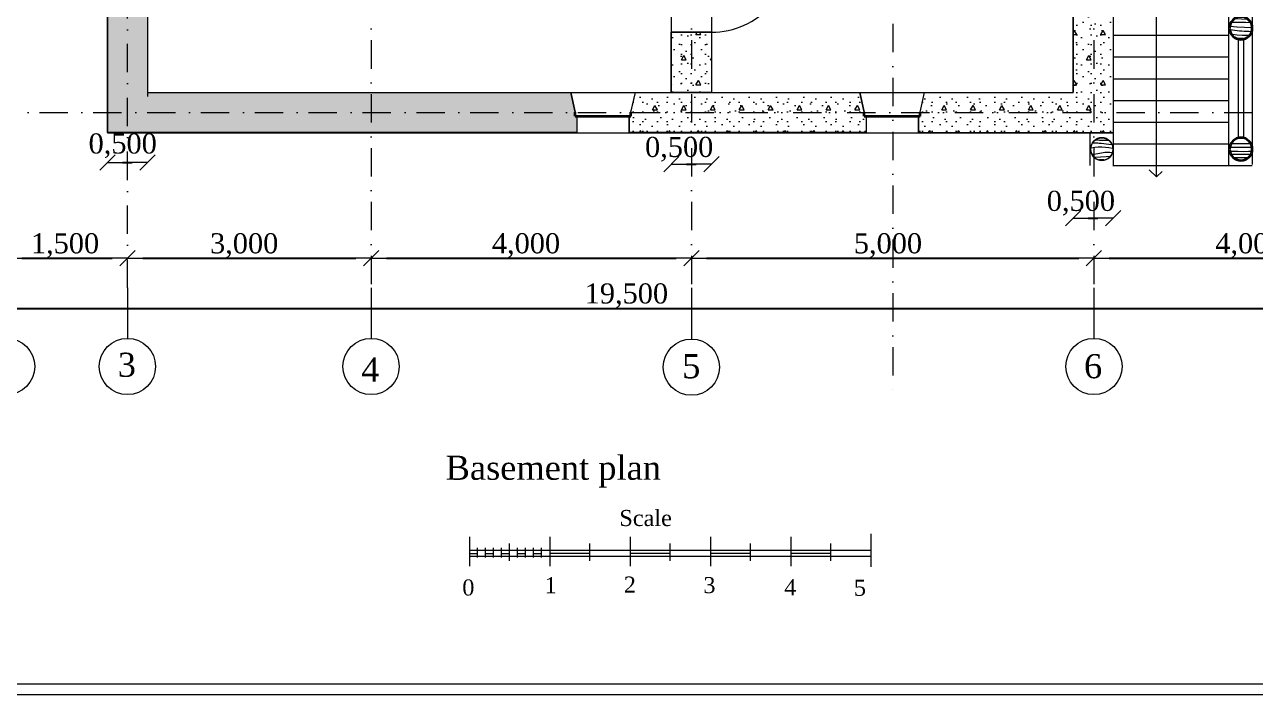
# Model space of a CAD drawing. Header units: millimetres. Extents: x 2399 to 111977, y 1313 to 59551.
# Drawn here: x 42442 to 57763, y 1313 to 9646 of the extents above; entities that cross this region are included whole.
import ezdxf

# ---------------------------------------------------------------- set-up
doc = ezdxf.new("R2010")
doc.units = ezdxf.units.MM
doc.linetypes.add('Штрихпунктирная', pattern=[670.277762, 352.777767, -176.388884, 0, -141.111112])
doc.layers.add('2D-чертеж - Общий', color=7, linetype='Continuous')
doc.layers.add('dim', color=7, linetype='Continuous')
for name, color, linetype, lineweight in [('base', 255, 'Continuous', 0), ('Basement level', 252, 'Continuous', 13), ('detail1', 7, 'Continuous', 35), ('main line', 7, 'Continuous', 13), ('scale', 7, 'Continuous', 13)]:
    doc.layers.add(name, color=color, linetype=linetype, lineweight=lineweight)
doc.styles.add('СГЕНЕРИР_СТИЛЬ_1', font='georgia.ttf')
doc.dimstyles.new('СГЕНЕРИР_СТИЛЬ__11', dxfattribs={"dimtxt": 250, "dimasz": 190, "dimexe": 0.18, "dimexo": 0.0625, "dimgap": 0.09, "dimtad": 1, "dimtih": 1, "dimtoh": 1, "dimdec": 3, "dimlfac": 0.001, "dimzin": 0, "dimdsep": 46, "dimtxsty": 'СГЕНЕРИР_СТИЛЬ_1', "dimblk": 'ARROWHEAD_6', "dimblk1": 'ARROWHEAD_6', "dimblk2": 'ARROWHEAD_6', "dimcen": 0.09, "dimse1": 1, "dimse2": 1, "dimclrd": 7, "dimclre": 7, "dimclrt": 7, "dimadec": 0, "dimazin": 0, "dimtfac": 1, "dimtdec": 4, "dimtmove": 0, "dimatfit": 3, "dimfxl": 1, "dimtolj": 1, "dimtzin": 0, "dimarcsym": 0})
doc.dimstyles.new('СГЕНЕРИР_СТИЛЬ__13', dxfattribs={"dimtxt": 250, "dimasz": 190, "dimexe": 0.18, "dimexo": 0.0625, "dimgap": 0.09, "dimtad": 1, "dimtih": 1, "dimtoh": 1, "dimdec": 3, "dimlfac": 0.001, "dimzin": 0, "dimdsep": 46, "dimtxsty": 'СГЕНЕРИР_СТИЛЬ_1', "dimblk": 'ARROWHEAD_6', "dimblk1": 'ARROWHEAD_6', "dimblk2": 'ARROWHEAD_6', "dimcen": 0.09, "dimse1": 1, "dimse2": 1, "dimclrd": 7, "dimclre": 7, "dimclrt": 7, "dimadec": 0, "dimazin": 0, "dimtfac": 1, "dimtdec": 4, "dimtmove": 2, "dimatfit": 3, "dimfxl": 1, "dimtolj": 1, "dimtzin": 0, "dimarcsym": 0})
pattern_1 = [(0, (2018.2, 28539.4), (0, 623.538), [60, -300]), (0, (2198.2, 28851.2), (0, 623.538), [60, -300]), (60, (2018.2, 28539.4), (-540, 311.769), [60, -300]), (60, (2378.2, 28539.4), (-540, 311.769), [60, -300]), (120, (2078.2, 28539.4), (540, 311.769), [60, -300]), (120, (2438.2, 28539.4), (540, 311.769), [60, -300]), (0, (2018.21, 28599.4), (0, 120), [0, -120, 0, -180]), (45, (2078.21, 28599.4), (-84.85282, 84.85282), [0, -90, 0, -150])]

# ---------------------------------------------------------------- blocks, each defined once
blk = doc.blocks.new('*X67')
at = {"layer": 'Basement level', "color": 252, "linetype": 'Continuous', "lineweight": 13}
for p, q in [((53730, -20367), (53717, -20366)), ((53744, -20367), (53730, -20367)), ((53758, -20368), (53744, -20367)), ((53761, -20333), (53750, -20333)), ((53772, -20369), (53758, -20368)), ((53803, -20334), (53761, -20333)), ((53785, -20370), (53772, -20369)), ((53799, -20371), (53785, -20370)), ((53813, -20372), (53799, -20371)), ((53845, -20334), (53803, -20334)), ((53826, -20374), (53813, -20372)), ((53840, -20303), (53824, -20304)), ((53921, -20385), (53826, -20374)), ((53887, -20335), (53845, -20334)), ((53919, -20335), (53887, -20335)), ((53700, -20429), (53696, -20430)), ((53744, -20423), (53700, -20429)), ((53729, -20508), (53711, -20509)), ((53785, -20502), (53729, -20508)), ((53788, -20419), (53744, -20423)), ((53806, -20496), (53785, -20502)), ((53832, -20418), (53788, -20419)), ((53827, -20491), (53806, -20496)), ((53848, -20487), (53827, -20491)), ((53877, -20421), (53832, -20418)), ((53869, -20485), (53848, -20487)), ((53891, -20484), (53869, -20485)), ((53921, -20426), (53877, -20421)), ((53912, -20484), (53891, -20484)), ((53934, -20485), (53912, -20484)), ((53960, -20388), (53921, -20385)), ((53964, -20434), (53921, -20426)), ((53955, -20487), (53934, -20485)), ((53962, -20488), (53955, -20487)), ((53972, -20434), (53964, -20434)), ((53747, -20546), (53746, -20546)), ((53816, -20542), (53747, -20546)), ((53844, -20575), (53805, -20575)), ((53886, -20537), (53816, -20542)), ((53860, -20575), (53844, -20575)), ((53934, -20534), (53886, -20537))]:
    blk.add_line(p, q, dxfattribs=at)
blk = doc.blocks.new('Штриховка_34', base_point=(0, 2500))
at = {"layer": 'base', "color": 255, "linetype": 'Continuous', "lineweight": 0}
for start, end in [(0, 180), (180, 0)]:
    blk.add_arc((53834, -20442), 141, start, end, dxfattribs=at)
at = {"layer": 'Basement level', "color": 252, "linetype": 'Continuous', "lineweight": 13}
blk.add_blockref('*X67', (0, 0), dxfattribs=at)
blk = doc.blocks.new('*X69')
at = {"layer": 'Basement level', "color": 252, "linetype": 'Continuous', "lineweight": 13}
for p, q in [((55451, -20375), (55442, -20374)), ((55546, -20376), (55451, -20375)), ((55600, -20311), (55532, -20310)), ((55642, -20376), (55546, -20376)), ((55687, -20375), (55642, -20376)), ((55439, -20422), (55430, -20422)), ((55462, -20473), (55432, -20472)), ((55487, -20424), (55439, -20422)), ((55504, -20510), (55443, -20510)), ((55528, -20474), (55462, -20473)), ((55535, -20424), (55487, -20424)), ((55580, -20510), (55504, -20510)), ((55594, -20475), (55528, -20474)), ((55584, -20424), (55535, -20424)), ((55656, -20509), (55580, -20510)), ((55632, -20424), (55584, -20424)), ((55660, -20474), (55594, -20475)), ((55680, -20422), (55632, -20424)), ((55688, -20508), (55656, -20509)), ((55697, -20474), (55660, -20474)), ((55700, -20421), (55680, -20422)), ((55486, -20550), (55481, -20550)), ((55564, -20551), (55486, -20550)), ((55643, -20551), (55564, -20551)), ((55647, -20551), (55643, -20551))]:
    blk.add_line(p, q, dxfattribs=at)
blk = doc.blocks.new('Штриховка_35', base_point=(0, 2500))
at = {"layer": 'detail1', "color": 7, "linetype": 'Continuous', "lineweight": 35}
for start, end in [(0, 180), (180, 0)]:
    blk.add_arc((55565, -20442), 141, start, end, dxfattribs=at)
at = {"layer": 'Basement level', "color": 252, "linetype": 'Continuous', "lineweight": 13}
blk.add_blockref('*X69', (0, 0), dxfattribs=at)
blk = doc.blocks.new('*X73')
at = {"layer": 'Basement level', "color": 252, "linetype": 'Continuous', "lineweight": 13}
for p, q in [((55495, -18823), (55485, -18823)), ((55571, -18826), (55495, -18823)), ((55648, -18828), (55571, -18826)), ((55649, -18828), (55648, -18828)), ((55514, -18924), (55430, -18916)), ((55461, -18964), (55431, -18959)), ((55467, -18867), (55443, -18866)), ((55490, -18967), (55461, -18964)), ((55546, -18867), (55467, -18867)), ((55519, -18970), (55490, -18967)), ((55609, -18930), (55514, -18924)), ((55548, -18973), (55519, -18970)), ((55625, -18868), (55546, -18867)), ((55577, -18975), (55548, -18973)), ((55606, -18977), (55577, -18975)), ((55635, -18979), (55606, -18977)), ((55705, -18934), (55609, -18930)), ((55687, -18869), (55625, -18868)), ((55664, -18980), (55635, -18979)), ((55693, -18981), (55664, -18980)), ((55693, -18981), (55693, -18981)), ((55705, -18934), (55705, -18934)), ((55518, -19023), (55455, -19018)), ((55584, -19027), (55518, -19023)), ((55529, -19066), (55525, -19066)), ((55597, -19068), (55529, -19066)), ((55650, -19030), (55584, -19027)), ((55662, -19030), (55650, -19030))]:
    blk.add_line(p, q, dxfattribs=at)
blk = doc.blocks.new('Штриховка_37', base_point=(0, 2500))
at = {"layer": 'detail1', "color": 7, "linetype": 'Continuous', "lineweight": 35}
for start, end in [(0, 180), (180, 0)]:
    blk.add_arc((55565, -18936), 141, start, end, dxfattribs=at)
at = {"layer": 'Basement level', "color": 252, "linetype": 'Continuous', "lineweight": 13}
blk.add_blockref('*X73', (0, 0), dxfattribs=at)
blk = doc.blocks.new('Линия_58', base_point=(53735, -22167))
at = {"layer": 'main line', "color": 7, "linetype": 'Continuous', "lineweight": 13}
blk.add_line((53735, -22167), (53735, -22797), dxfattribs=at)
blk.add_circle((53735, -23147), 350, dxfattribs=at)
blk = doc.blocks.new('Линия_59', base_point=(48724, -22167))
at = {"layer": 'main line', "color": 7, "linetype": 'Continuous', "lineweight": 13}
blk.add_line((48724, -22167), (48724, -22805), dxfattribs=at)
blk.add_circle((48724, -23155), 350, dxfattribs=at)
blk = doc.blocks.new('Линия_60', base_point=(44737, -22167))
at = {"layer": 'main line', "color": 7, "linetype": 'Continuous', "lineweight": 13}
blk.add_line((44737, -22167), (44737, -22797), dxfattribs=at)
blk.add_circle((44737, -23147), 350, dxfattribs=at)
blk = doc.blocks.new('Линия_61', base_point=(41704, -22167))
at = {"layer": 'main line', "color": 7, "linetype": 'Continuous', "lineweight": 13}
blk.add_line((41704, -22167), (41704, -22797), dxfattribs=at)
blk.add_circle((41704, -23147), 350, dxfattribs=at)
blk = doc.blocks.new('Линия_62', base_point=(40200, -22167))
at = {"layer": 'main line', "color": 7, "linetype": 'Continuous', "lineweight": 13}
blk.add_line((40200, -22167), (40200, -22797), dxfattribs=at)
blk.add_circle((40200, -23147), 350, dxfattribs=at)
blk = doc.blocks.new('ARROWHEAD_6')
at = {"color": 0, "linetype": 'Continuous', "lineweight": 0}
for p, q in [((0, 0), (-1, 0)), ((-0.5, -0.5), (0.5, 0.5))]:
    blk.add_line(p, q, dxfattribs=at)
blk = doc.blocks.new('*D469')
at = {"layer": 'Defpoints', "color": 0, "linetype": 'Continuous', "transparency": 16777216}
for p in [(55493, 8492), (55992, 8522), (55992, 7238)]:
    blk.add_point(p, dxfattribs=at)
at = {"layer": 'dim', "color": 7, "linetype": 'Continuous', "lineweight": -2, "transparency": 16777216}
blk.add_line((55683, 7238), (55802, 7238), dxfattribs=at)
at = {"layer": 'dim', "color": 7, "linetype": 'Continuous', "lineweight": -2, "transparency": 16777216, "xscale": 190, "yscale": 190, "zscale": 190, "rotation": 180}
blk.add_blockref('ARROWHEAD_6', (55493, 7238), dxfattribs=at)
at = {"layer": 'dim', "color": 7, "linetype": 'Continuous', "lineweight": -2, "transparency": 16777216, "xscale": 190, "yscale": 190, "zscale": 190}
blk.add_blockref('ARROWHEAD_6', (55992, 7238), dxfattribs=at)
at = {"layer": 'dim', "color": 7, "linetype": 'Continuous', "lineweight": 13, "transparency": 16777216, "insert": (55591, 7424), "char_height": 250, "attachment_point": 5, "style": 'СГЕНЕРИР_СТИЛЬ_1'}
blk.add_mtext('\\A1;0,500', dxfattribs=at)
blk = doc.blocks.new('*D470')
at = {"layer": 'Defpoints', "color": 0, "linetype": 'Continuous', "transparency": 16777216}
for p in [(50492, 9104), (50992, 9177), (50992, 7910)]:
    blk.add_point(p, dxfattribs=at)
at = {"layer": 'dim', "color": 7, "linetype": 'Continuous', "lineweight": -2, "transparency": 16777216}
blk.add_line((50682, 7910), (50802, 7910), dxfattribs=at)
at = {"layer": 'dim', "color": 7, "linetype": 'Continuous', "lineweight": -2, "transparency": 16777216, "xscale": 190, "yscale": 190, "zscale": 190, "rotation": 180}
blk.add_blockref('ARROWHEAD_6', (50492, 7910), dxfattribs=at)
at = {"layer": 'dim', "color": 7, "linetype": 'Continuous', "lineweight": -2, "transparency": 16777216, "xscale": 190, "yscale": 190, "zscale": 190}
blk.add_blockref('ARROWHEAD_6', (50992, 7910), dxfattribs=at)
at = {"layer": 'dim', "color": 7, "linetype": 'Continuous', "lineweight": 13, "transparency": 16777216, "insert": (50590, 8095), "char_height": 250, "attachment_point": 5, "style": 'СГЕНЕРИР_СТИЛЬ_1'}
blk.add_mtext('\\A1;0,500', dxfattribs=at)
blk = doc.blocks.new('*D471')
at = {"layer": 'Defpoints', "color": 0, "linetype": 'Continuous', "transparency": 16777216}
for p in [(43472, 9384), (43971, 9455), (43971, 7930)]:
    blk.add_point(p, dxfattribs=at)
at = {"layer": 'dim', "color": 7, "linetype": 'Continuous', "lineweight": -2, "transparency": 16777216}
blk.add_line((43662, 7930), (43781, 7930), dxfattribs=at)
at = {"layer": 'dim', "color": 7, "linetype": 'Continuous', "lineweight": -2, "transparency": 16777216, "xscale": 190, "yscale": 190, "zscale": 190, "rotation": 180}
blk.add_blockref('ARROWHEAD_6', (43472, 7930), dxfattribs=at)
at = {"layer": 'dim', "color": 7, "linetype": 'Continuous', "lineweight": -2, "transparency": 16777216, "xscale": 190, "yscale": 190, "zscale": 190}
blk.add_blockref('ARROWHEAD_6', (43971, 7930), dxfattribs=at)
at = {"layer": 'dim', "color": 7, "linetype": 'Continuous', "lineweight": 13, "transparency": 16777216, "insert": (43663, 8138), "char_height": 250, "attachment_point": 5, "style": 'СГЕНЕРИР_СТИЛЬ_1'}
blk.add_mtext('\\A1;0,500', dxfattribs=at)
blk = doc.blocks.new('*D473')
at = {"layer": 'Defpoints', "color": 0, "linetype": 'Continuous', "transparency": 16777216}
for p in [(43722, 7206), (42218, 7067), (43722, 6739)]:
    blk.add_point(p, dxfattribs=at)
at = {"layer": 'dim', "color": 7, "linetype": 'Continuous', "lineweight": -2, "transparency": 16777216}
blk.add_line((42408, 6739), (43532, 6739), dxfattribs=at)
at = {"layer": 'dim', "color": 7, "linetype": 'Continuous', "lineweight": -2, "transparency": 16777216, "xscale": 190, "yscale": 190, "zscale": 190, "rotation": 180}
blk.add_blockref('ARROWHEAD_6', (42218, 6739), dxfattribs=at)
at = {"layer": 'dim', "color": 7, "linetype": 'Continuous', "lineweight": -2, "transparency": 16777216, "xscale": 190, "yscale": 190, "zscale": 190}
blk.add_blockref('ARROWHEAD_6', (43722, 6739), dxfattribs=at)
at = {"layer": 'dim', "color": 7, "linetype": 'Continuous', "lineweight": 13, "transparency": 16777216, "insert": (42945, 6896), "char_height": 250, "attachment_point": 5, "style": 'СГЕНЕРИР_СТИЛЬ_1'}
blk.add_mtext('\\A1;1,500', dxfattribs=at)
blk = doc.blocks.new('*D474')
at = {"layer": 'Defpoints', "color": 0, "linetype": 'Continuous', "transparency": 16777216}
for p in [(43722, 7206), (46755, 7154), (46755, 6739)]:
    blk.add_point(p, dxfattribs=at)
at = {"layer": 'dim', "color": 7, "linetype": 'Continuous', "lineweight": -2, "transparency": 16777216}
blk.add_line((43912, 6739), (46565, 6739), dxfattribs=at)
at = {"layer": 'dim', "color": 7, "linetype": 'Continuous', "lineweight": -2, "transparency": 16777216, "xscale": 190, "yscale": 190, "zscale": 190, "rotation": 180}
blk.add_blockref('ARROWHEAD_6', (43722, 6739), dxfattribs=at)
at = {"layer": 'dim', "color": 7, "linetype": 'Continuous', "lineweight": -2, "transparency": 16777216, "xscale": 190, "yscale": 190, "zscale": 190}
blk.add_blockref('ARROWHEAD_6', (46755, 6739), dxfattribs=at)
at = {"layer": 'dim', "color": 7, "linetype": 'Continuous', "lineweight": 13, "transparency": 16777216, "insert": (45175, 6896), "char_height": 250, "attachment_point": 5, "style": 'СГЕНЕРИР_СТИЛЬ_1'}
blk.add_mtext('\\A1;3,000', dxfattribs=at)
blk = doc.blocks.new('*D475')
at = {"layer": 'Defpoints', "color": 0, "linetype": 'Continuous', "transparency": 16777216}
for p in [(46755, 7154), (50742, 7119), (50742, 6739)]:
    blk.add_point(p, dxfattribs=at)
at = {"layer": 'dim', "color": 7, "linetype": 'Continuous', "lineweight": -2, "transparency": 16777216}
blk.add_line((46945, 6739), (50552, 6739), dxfattribs=at)
at = {"layer": 'dim', "color": 7, "linetype": 'Continuous', "lineweight": -2, "transparency": 16777216, "xscale": 190, "yscale": 190, "zscale": 190, "rotation": 180}
blk.add_blockref('ARROWHEAD_6', (46755, 6739), dxfattribs=at)
at = {"layer": 'dim', "color": 7, "linetype": 'Continuous', "lineweight": -2, "transparency": 16777216, "xscale": 190, "yscale": 190, "zscale": 190}
blk.add_blockref('ARROWHEAD_6', (50742, 6739), dxfattribs=at)
at = {"layer": 'dim', "color": 7, "linetype": 'Continuous', "lineweight": 13, "transparency": 16777216, "insert": (48683, 6896), "char_height": 250, "attachment_point": 5, "style": 'СГЕНЕРИР_СТИЛЬ_1'}
blk.add_mtext('\\A1;4,000', dxfattribs=at)
blk = doc.blocks.new('*D476')
at = {"layer": 'Defpoints', "color": 0, "linetype": 'Continuous', "transparency": 16777216}
for p in [(50742, 7119), (55753, 6946), (55753, 6739)]:
    blk.add_point(p, dxfattribs=at)
at = {"layer": 'dim', "color": 7, "linetype": 'Continuous', "lineweight": -2, "transparency": 16777216}
blk.add_line((50932, 6739), (55563, 6739), dxfattribs=at)
at = {"layer": 'dim', "color": 7, "linetype": 'Continuous', "lineweight": -2, "transparency": 16777216, "xscale": 190, "yscale": 190, "zscale": 190, "rotation": 180}
blk.add_blockref('ARROWHEAD_6', (50742, 6739), dxfattribs=at)
at = {"layer": 'dim', "color": 7, "linetype": 'Continuous', "lineweight": -2, "transparency": 16777216, "xscale": 190, "yscale": 190, "zscale": 190}
blk.add_blockref('ARROWHEAD_6', (55753, 6739), dxfattribs=at)
at = {"layer": 'dim', "color": 7, "linetype": 'Continuous', "lineweight": 13, "transparency": 16777216, "insert": (53189, 6896), "char_height": 250, "attachment_point": 5, "style": 'СГЕНЕРИР_СТИЛЬ_1'}
blk.add_mtext('\\A1;5,000', dxfattribs=at)
blk = doc.blocks.new('*D477')
at = {"layer": 'Defpoints', "color": 0, "linetype": 'Continuous', "transparency": 16777216}
for p in [(55753, 6946), (59755, 6946), (59755, 6739)]:
    blk.add_point(p, dxfattribs=at)
at = {"layer": 'dim', "color": 7, "linetype": 'Continuous', "lineweight": -2, "transparency": 16777216}
blk.add_line((55943, 6739), (59565, 6739), dxfattribs=at)
at = {"layer": 'dim', "color": 7, "linetype": 'Continuous', "lineweight": -2, "transparency": 16777216, "xscale": 190, "yscale": 190, "zscale": 190, "rotation": 180}
blk.add_blockref('ARROWHEAD_6', (55753, 6739), dxfattribs=at)
at = {"layer": 'dim', "color": 7, "linetype": 'Continuous', "lineweight": -2, "transparency": 16777216, "xscale": 190, "yscale": 190, "zscale": 190}
blk.add_blockref('ARROWHEAD_6', (59755, 6739), dxfattribs=at)
at = {"layer": 'dim', "color": 7, "linetype": 'Continuous', "lineweight": 13, "transparency": 16777216, "insert": (57688, 6896), "char_height": 250, "attachment_point": 5, "style": 'СГЕНЕРИР_СТИЛЬ_1'}
blk.add_mtext('\\A1;4,000', dxfattribs=at)
blk = doc.blocks.new('*D478')
at = {"layer": 'Defpoints', "color": 0, "linetype": 'Continuous', "transparency": 16777216}
for p in [(40175, 6061), (59755, 6115), (59755, 6096)]:
    blk.add_point(p, dxfattribs=at)
at = {"layer": 'dim', "color": 7, "linetype": 'Continuous', "lineweight": -2, "transparency": 16777216}
blk.add_line((40365, 6115), (59565, 6115), dxfattribs=at)
at = {"layer": 'dim', "color": 7, "linetype": 'Continuous', "lineweight": -2, "transparency": 16777216, "xscale": 190, "yscale": 190, "zscale": 190, "rotation": 180}
blk.add_blockref('ARROWHEAD_6', (40175, 6115), dxfattribs=at)
at = {"layer": 'dim', "color": 7, "linetype": 'Continuous', "lineweight": -2, "transparency": 16777216, "xscale": 190, "yscale": 190, "zscale": 190}
blk.add_blockref('ARROWHEAD_6', (59755, 6115), dxfattribs=at)
at = {"layer": 'dim', "color": 7, "linetype": 'Continuous', "lineweight": 13, "transparency": 16777216, "insert": (49933, 6272), "char_height": 250, "attachment_point": 5, "style": 'СГЕНЕРИР_СТИЛЬ_1'}
blk.add_mtext('\\A1;19,500', dxfattribs=at)

msp = doc.modelspace()

# ---------------------------------------------------------------- hatches: boundary and pattern name
at = {"layer": 'main line', "linetype": 'Continuous', "lineweight": 13}
h = msp.add_hatch(dxfattribs=at)
h.set_pattern_fill('БЕТОН_СТРОИТЕЛЬНЫЙ', style=0, pattern_type=2)
h.set_pattern_definition(pattern_1)
h.paths.add_polyline_path([(43472.4483, 19802.6226), (49317.6389, 19800.8658), (49317.6389, 19597.3471), (49295.2378, 19597.3471), (49295.2378, 19547.7908), (49240.1312, 19302.8857), (43971.0143, 19302.8857), (43971.0143, 8801.4965), (49240.1312, 8801.4965), (49295.2378, 8556.5914), (49295.2378, 8507.0351), (49317.6389, 8507.0351), (49317.6389, 8303.5164), (43472.4483, 8303.5164)])
h = msp.add_hatch(dxfattribs=at)
h.set_pattern_fill('БЕТОН_СТРОИТЕЛЬНЫЙ', style=0, pattern_type=2)
h.set_pattern_definition(pattern_1)
h.paths.add_polyline_path([(53567.2173, 8303.5164), (53567.2173, 8507.0351), (53589.6184, 8507.0351), (53589.6184, 8556.5914), (53644.7249, 8801.4965), (55492.8468, 8801.4965), (55492.8468, 9934.1504), (55992.2894, 9934.1504), (55992.2894, 8301.7596)])
h = msp.add_hatch(dxfattribs=at)
h.set_pattern_fill('БЕТОН_СТРОИТЕЛЬНЫЙ', style=0, pattern_type=2)
h.set_pattern_definition(pattern_1)
h.paths.add_polyline_path([(50492.1452, 9551.9096), (50991.5878, 9551.9096), (50991.5878, 8801.4965), (50492.1452, 8801.4965)])
h = msp.add_hatch(dxfattribs=at)
h.set_pattern_fill('БЕТОН_СТРОИТЕЛЬНЫЙ', style=0, pattern_type=2)
h.set_pattern_definition(pattern_1)
h.paths.add_polyline_path([(50045.1465, 8801.4965), (52839.7096, 8801.4965), (52894.8162, 8556.5914), (52894.8162, 8507.0351), (52917.2173, 8507.0351), (52917.2173, 8303.5164), (49967.6389, 8303.5164), (49967.6389, 8507.0351), (49990.04, 8507.0351), (49990.04, 8552.1911)])

# ---------------------------------------------------------------- linework, layer by layer
at = {"layer": 'Basement level', "color": 252, "linetype": 'Continuous', "lineweight": 13, "flags": 128}
for points in [[(43472.4483, 19802.6226), (49317.6389, 19800.8658), (49317.6389, 19597.3471), (49295.2378, 19597.3471), (49295.2378, 19547.7908), (49240.1312, 19302.8857), (43971.0143, 19302.8857), (43971.0143, 8801.4965), (49240.1312, 8801.4965), (49295.2378, 8556.5914), (49295.2378, 8507.0351), (49317.6389, 8507.0351), (49317.6389, 8303.5164), (43472.4483, 8303.5164)], [(53567.2173, 8303.5164), (53567.2173, 8507.0351), (53589.6184, 8507.0351), (53589.6184, 8556.5914), (53644.7249, 8801.4965), (55492.8468, 8801.4965), (55492.8468, 9934.1504), (55992.2894, 9934.1504), (55992.2894, 8301.7596)], [(50492.1452, 9551.9096), (50991.5878, 9551.9096), (50991.5878, 8801.4965), (50492.1452, 8801.4965)], [(50045.1465, 8801.4965), (52839.7096, 8801.4965), (52894.8162, 8556.5914), (52894.8162, 8507.0351), (52917.2173, 8507.0351), (52917.2173, 8303.5164), (49967.6389, 8303.5164), (49967.6389, 8507.0351), (49990.04, 8507.0351), (49990.04, 8552.1911)]]:
    msp.add_lwpolyline(points, close=True, dxfattribs=at)
at = {"layer": 'detail1', "color": 7, "linetype": 'Continuous', "lineweight": 35}
for p, q in [((49295.2378, 8507.0351), (49295.2378, 8556.5914)), ((49295.2378, 8507.0351), (49990.04, 8507.0351)), ((49990.04, 8507.0351), (49990.04, 8556.5914)), ((52894.8162, 8507.0351), (52894.8162, 8556.5914)), ((52894.8162, 8507.0351), (53589.6184, 8507.0351)), ((53589.6184, 8507.0351), (53589.6184, 8556.5914))]:
    msp.add_line(p, q, dxfattribs=at)
at = {"layer": 'main line', "color": 7, "linetype": 'Штрихпунктирная', "lineweight": 13}
for p, q in [((53247.62, 20380.9692), (53247.62, 5072.1884)), ((43721.7313, 6372.0116), (43721.7313, 19506.4197)), ((46755.0911, 19506.4197), (46755.0911, 6372.0116)), ((50742.2173, 19506.4197), (50742.2173, 6372.0116)), ((55753.0227, 19506.4197), (55753.0227, 6372.0116)), ((39273.7033, 8552.1911), (60936.3554, 8552.1911))]:
    msp.add_line(p, q, dxfattribs=at)
at = {"layer": 'main line', "color": 7, "linetype": 'Continuous', "lineweight": 13}
for p, q in [((43472.4483, 19802.6226), (43472.4483, 8301.7596)), ((43971.0143, 19302.8857), (43971.0143, 8751.3892)), ((50492.1452, 11302.3226), (50492.1452, 8801.4965)), ((50991.5878, 11302.3226), (50991.5878, 8801.4965)), ((55492.8468, 11302.3226), (55492.8468, 8801.4965)), ((55992.6223, 11302.3226), (55992.2894, 8301.7596)), ((57428.1192, 11302.3226), (57428.1192, 7893.498)), ((57723.6238, 11302.3226), (57723.6238, 7905.0833)), ((56531.8585, 7753.1578), (56531.8585, 9918.148)), ((50991.5878, 9551.9096), (50492.1452, 9551.9096)), ((55992.4559, 9513.498), (57428.1192, 9513.498)), ((57553.0431, 8234.898), (57553.0431, 9466.4338)), ((57616.2044, 9467.1358), (57616.2044, 8224.8642)), ((55992.4559, 9243.498), (57428.1192, 9243.498)), ((55992.4559, 8973.498), (57428.1192, 8973.498)), ((43971.0143, 8801.4965), (50492.1452, 8801.4965)), ((49295.2378, 8556.5914), (49240.1312, 8801.4965)), ((49990.04, 8556.5914), (50045.1465, 8801.4965)), ((50991.5878, 8801.4965), (55492.8468, 8801.4965)), ((52894.8162, 8556.5914), (52839.7096, 8801.4965)), ((53589.6184, 8556.5914), (53644.7249, 8801.4965)), ((55992.4559, 8703.498), (57428.1192, 8703.498)), ((49317.6389, 8507.0351), (49317.6389, 8303.5164)), ((49967.6389, 8507.0351), (49967.6389, 8303.5164)), ((52917.2173, 8507.0351), (52917.2173, 8303.5164)), ((53567.2173, 8507.0351), (53567.2173, 8303.5164)), ((55992.4559, 8433.498), (57428.1192, 8433.498)), ((43472.4483, 8301.7596), (55992.2894, 8301.7596)), ((55701.8653, 8301.97), (55701.8653, 7893.498)), ((55992.2894, 8301.7596), (55992.2894, 7893.498)), ((55992.4559, 8163.498), (57428.1192, 8163.498)), ((55987.1578, 7893.498), (57723.6238, 7893.498)), ((56531.8585, 7753.1578), (56441.2914, 7838.5159)), ((56531.8585, 7753.1578), (56604.2476, 7819.1163)), ((47977.9737, 3274.0527), (47977.9737, 2905.8788)), ((48977.9737, 3274.0527), (48977.9737, 2905.8788)), ((49977.9737, 3274.0527), (49977.9737, 2905.8788)), ((50977.9737, 3274.0527), (50977.9737, 2905.8788)), ((51977.9737, 3274.0527), (51977.9737, 2905.8788)), ((52977.0159, 3311.5085), (52977.0159, 2900.1374)), ((47977.9737, 3106.051), (52977.9737, 3106.051)), ((47977.9737, 3067.4588), (48077.9737, 3067.4588)), ((48077.9737, 3015.1198), (48077.9737, 3137.5107)), ((48177.9737, 3015.1198), (48177.9737, 3137.5107)), ((48177.9737, 3067.4588), (48277.9737, 3067.4588)), ((48277.9737, 3015.1198), (48277.9737, 3137.5107)), ((48377.9737, 3015.1198), (48377.9737, 3137.5107)), ((48377.9737, 3067.4588), (48477.9737, 3067.4588)), ((48477.9737, 2973.9428), (48477.9737, 3191.1435)), ((48577.9737, 3015.1198), (48577.9737, 3137.5107)), ((48577.9737, 3067.4588), (48677.9737, 3067.4588)), ((48677.9737, 3015.1198), (48677.9737, 3137.5107)), ((48777.9737, 3015.1198), (48777.9737, 3137.5107)), ((48777.9737, 3067.4588), (48877.9737, 3067.4588)), ((48877.9737, 3015.1198), (48877.9737, 3137.5107)), ((48977.9737, 3069.9897), (49477.9737, 3069.9897)), ((49477.9737, 2973.9428), (49477.9737, 3191.1435)), ((49977.9737, 3069.9897), (50477.9737, 3069.9897)), ((50477.9737, 2973.9428), (50477.9737, 3191.1435)), ((50977.9737, 3069.9897), (51477.9737, 3069.9897)), ((51477.9737, 2973.9428), (51477.9737, 3191.1435)), ((51977.9737, 3069.9897), (52477.9737, 3069.9897)), ((52477.9737, 2973.9428), (52477.9737, 3191.1435)), ((47977.9737, 3033.5551), (52984.428, 3033.5551)), ((65127.5997, 1439.2887), (34949.5144, 1439.2887)), ((33850.9537, 1312.5693), (65302.8493, 1312.5693))]:
    msp.add_line(p, q, dxfattribs=at)
msp.add_circle((55851.7676, 8097.6288), 140.5218, dxfattribs=at)
msp.add_arc((50992.2894, 10551.9096), 1000, 270, 317.99289758, dxfattribs=at)

# ---------------------------------------------------------------- block references
at = {"layer": '2D-чертеж - Общий', "color": 7, "linetype": 'Continuous', "lineweight": 13}
for name, p in [('Линия_62', (42218.2457, 6372.0116)), ('Линия_61', (43721.7313, 6372.0116)), ('Линия_60', (46755.0911, 6372.0116)), ('Линия_59', (50742.2173, 6372.0116)), ('Линия_58', (55753.0227, 6372.0116))]:
    msp.add_blockref(name, p, dxfattribs=at)
at = {"layer": 'Basement level', "color": 252, "linetype": 'Continuous', "lineweight": 13}
for name in ['Штриховка_37', 'Штриховка_34', 'Штриховка_35']:
    msp.add_blockref(name, (2018.2145, 31039.4004), dxfattribs=at)

# ---------------------------------------------------------------- texts
at = {"layer": 'scale', "color": 7, "linetype": 'Continuous', "lineweight": 13, "style": 'СГЕНЕРИР_СТИЛЬ_1'}
for s, insert, char_height, attachment_point in [('\\A1;3', (43601.0034, 5412.0611), 300, 4), ('\\A1;5', (50627.3078, 5393.6688), 300, 4), ('\\A1;6', (55629.3861, 5394.0821), 300, 4), ('\\A1;4', (46631.4545, 5353.8269), 300, 4), ('\\A1;Basement plan', (47682.7265, 4282.4518), 300, 1), ('\\A1;Scale', (49845.095, 3505.6653), 200, 4), ('\\A1;1', (48916.0105, 2671.8237), 200, 4), ('\\A1;2', (49900.5431, 2678.5142), 200, 4), ('\\A1;3', (50891.027, 2671.1535), 200, 4), ('\\A1;0', (47890.2856, 2641.2591), 200, 4), ('\\A1;4', (51897.132, 2645.2112), 200, 4), ('\\A1;5', (52764.7414, 2637.7991), 200, 4)]:
    msp.add_mtext(s, dxfattribs=dict(at, insert=insert, char_height=char_height, attachment_point=attachment_point))

# ---------------------------------------------------------------- dimensions: what is measured, and where the dimension line sits
at = {"layer": 'dim', "color": 7, "linetype": 'Continuous', "lineweight": 13}
for base, p1, p2, text, dimstyle, picture, middle in [((43971.0143, 7929.6898), (43472.4483, 9384.4867), (43971.0143, 9454.7183), '0,500', 'СГЕНЕРИР_СТИЛЬ__13', '*D471', (43662.9438, 8138.0231)), ((50991.5878, 7909.6236), (50492.1452, 9103.5604), (50991.5878, 9176.703), '0,500', 'СГЕНЕРИР_СТИЛЬ__13', '*D470', (50589.9791, 8095.1831)), ((55992.2894, 7238.1168), (55492.8468, 8492.2521), (55992.2894, 8522.3513), '0,500', 'СГЕНЕРИР_СТИЛЬ__13', '*D469', (55590.6807, 7423.6763)), ((43721.7313, 6739.1692), (42218.2457, 7066.947), (43721.7313, 7205.6443), '1,500', 'СГЕНЕРИР_СТИЛЬ__11', '*D473', (42945.141, 6739.1692)), ((46755.0911, 6739.1692), (43721.7313, 7205.6443), (46755.0911, 7153.6328), '3,000', 'СГЕНЕРИР_СТИЛЬ__11', '*D474', (45174.7749, 6739.1692)), ((50742.2173, 6739.1692), (46755.0911, 7153.6328), (50742.2173, 7118.9585), '4,000', 'СГЕНЕРИР_СТИЛЬ__11', '*D475', (48682.5942, 6739.1692)), ((55753.0227, 6739.1692), (50742.2173, 7118.9585), (55753.0227, 6945.5868), '5,000', 'СГЕНЕРИР_СТИЛЬ__11', '*D476', (53188.8325, 6739.1692)), ((59755.0911, 6739.1692), (55753.0227, 6945.5868), (59755.0911, 6945.5868), '4,000', 'СГЕНЕРИР_СТИЛЬ__11', '*D477', (57687.9969, 6739.1692)), ((59755.0911, 6115.0312), (40175.2336, 6061.3914), (59755.0911, 6096.0657), '19,500', 'СГЕНЕРИР_СТИЛЬ__11', '*D478', (49932.5774, 6115.0312))]:
    dim = msp.add_linear_dim(base=base, p1=p1, p2=p2, text=text, dimstyle=dimstyle, dxfattribs=at)
    dim.commit()
    dim.dimension.update_dxf_attribs({"geometry": picture, "text_midpoint": middle, "dimtype": 160})

doc.saveas('drawing.dxf')
